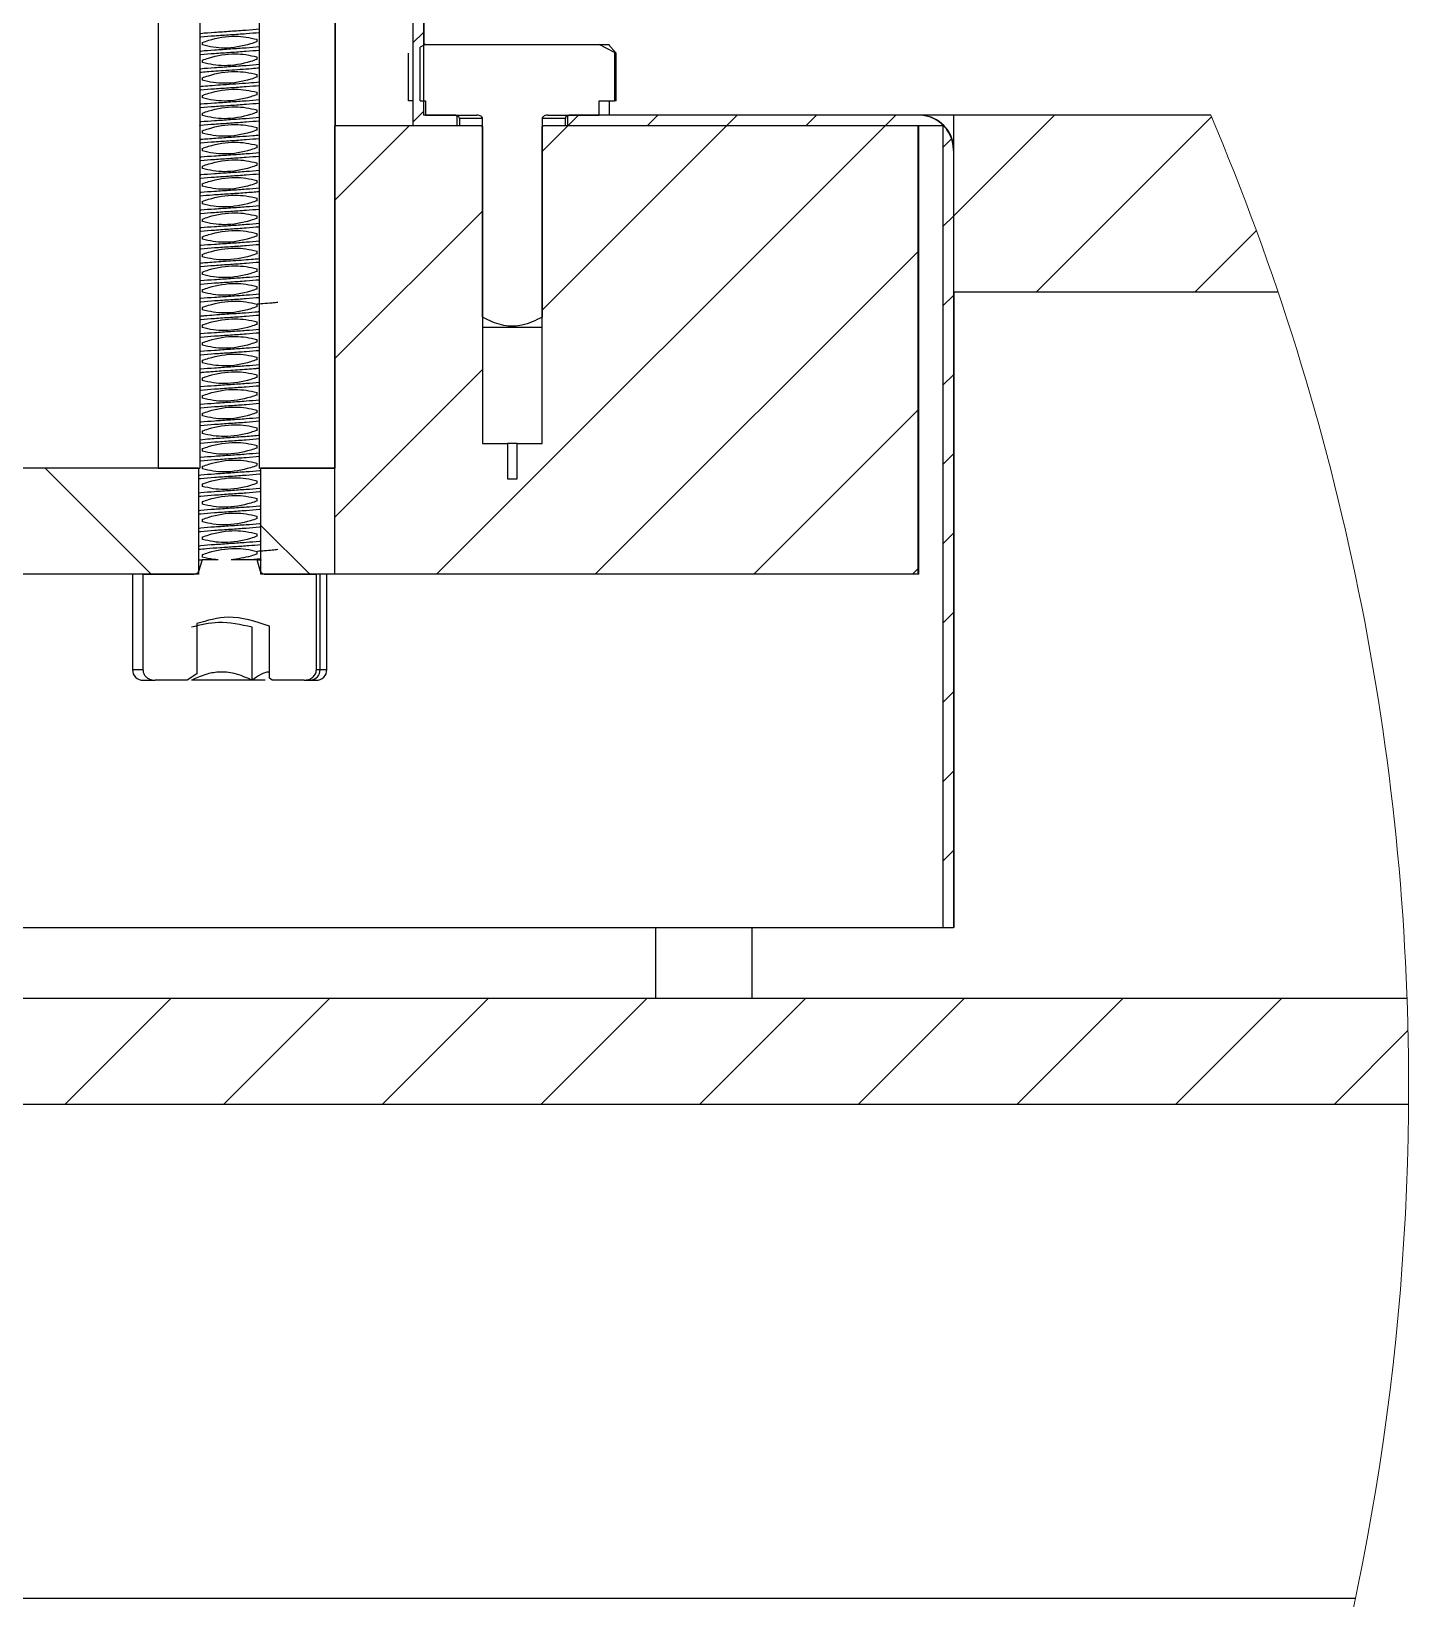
# Model space of a CAD drawing. Header units: millimetres. Extents: x -48 to 1187, y 2 to 839.
# Drawn here: x 661.2 to 700.18, y 389.9 to 434.27 of the extents above; entities that cross this region are included whole.
import ezdxf

# ---------------------------------------------------------------- set-up
doc = ezdxf.new("R2010")
doc.units = ezdxf.units.MM

# ---------------------------------------------------------------- blocks, each defined once
blk = doc.blocks.new('SW_HATCH_3')
at = {"color": 0, "linetype": 'Continuous', "lineweight": 18}
for p, q in [((-14.144, 15.042), (-13.843, 15.342)), ((-14.144, 12.797), (-13.843, 13.097)), ((-9.751, 12.7), (-9.451, 13)), ((-7.506, 12.7), (-7.206, 13)), ((-5.261, 12.7), (-4.961, 13)), ((-3.015, 12.7), (-2.715, 13)), ((-0.77, 12.7), (-0.47, 13)), ((1.161, 10.142), (4.02, 13)), ((3.51, 8), (8.459, 12.949)), ((-16.345, 10.596), (-14.241, 12.7)), ((-13.47, 0), (-0.77, 12.7)), ((-10.484, 7.476), (-5.261, 12.7)), ((-10.484, 11.967), (-9.751, 12.7)), ((0.861, 12.087), (1.101, 12.326)), ((-16.345, 6.106), (-12.166, 10.284)), ((0.861, 9.842), (1.161, 10.142)), ((8, 8), (9.731, 9.731)), ((-8.98, 0), (0.161, 9.141)), ((0.861, 7.596), (1.161, 7.897)), ((-16.345, 1.616), (-12.166, 5.794)), ((0.861, 5.351), (1.161, 5.651)), ((-4.49, 0), (0.161, 4.651)), ((0.861, 3.106), (1.161, 3.406)), ((-21.549, 0), (-24.549, 3)), ((-17.059, 0), (-18.44, 1.381)), ((0.861, 0.861), (1.161, 1.161)), ((0, 0), (0.161, 0.161)), ((0.861, -1.384), (1.161, -1.084)), ((0.861, -3.629), (1.161, -3.329)), ((0.861, -5.874), (1.161, -5.574)), ((0.861, -8.119), (1.161, -7.819)), ((-23.98, -15), (-20.98, -12)), ((-19.49, -15), (-16.49, -12)), ((-15, -15), (-12, -12)), ((-10.51, -15), (-7.51, -12)), ((-6.02, -15), (-3.02, -12)), ((-1.53, -15), (1.47, -12)), ((2.961, -15), (5.961, -12)), ((7.451, -15), (10.451, -12)), ((11.941, -15), (14.022, -12.918))]:
    blk.add_line(p, q, dxfattribs=at)

msp = doc.modelspace()

# ---------------------------------------------------------------- linework, layer by layer
at = {"color": 7, "linetype": 'Continuous', "lineweight": 25}
for p, q in [((671.994331, 460.708683), (671.994331, 431.603206)), ((672.294471, 460.48264), (672.294471, 431.903211)), ((672.31262, 433.903207), (672.31262, 460.468886)), ((664.790574, 448.903208), (664.790574, 421.903209)), ((665.971506, 448.878211), (665.971506, 421.903209)), ((667.653727, 421.903209), (667.653727, 448.878211)), ((669.793326, 448.903208), (669.793326, 421.903209)), ((669.812623, 431.603206), (669.812623, 448.903208)), ((666.038471, 433.960845), (666.038471, 433.889536)), ((667.586762, 433.97825), (667.586762, 434.049567)), ((667.586762, 433.478211), (667.586762, 433.549513)), ((671.877074, 432.30321), (671.877074, 433.657584)), ((672.359052, 433.903207), (672.203752, 433.822719)), ((672.203752, 432.30321), (672.203752, 433.822719)), ((672.359052, 433.903207), (672.31262, 433.903207)), ((672.359052, 433.903207), (677.266183, 433.903207)), ((677.707586, 433.672187), (677.266183, 433.903207)), ((677.266183, 433.903207), (677.56218, 433.903207)), ((677.748161, 433.657584), (677.538547, 433.903207)), ((677.707586, 433.672187), (677.707586, 432.30321)), ((677.707586, 433.672187), (677.748161, 433.657584)), ((677.748161, 432.30321), (677.748161, 433.657584)), ((666.038471, 433.460784), (666.038471, 433.389482)), ((666.038471, 432.960776), (666.038471, 432.889638)), ((667.586762, 432.978262), (667.586762, 433.04946)), ((666.038471, 432.461058), (666.038471, 432.389398)), ((667.586762, 432.478135), (667.586762, 432.549683)), ((671.994331, 432.30321), (671.877074, 432.30321)), ((672.203752, 432.30321), (672.359052, 432.30321)), ((672.359052, 432.30321), (672.359052, 431.903211)), ((677.266183, 432.30321), (677.707586, 432.30321)), ((677.266183, 431.903211), (677.266183, 432.30321)), ((677.562612, 431.903211), (677.562612, 432.30321)), ((677.748161, 432.30321), (677.707586, 432.30321)), ((666.038471, 431.960819), (666.038471, 431.889517)), ((667.586762, 431.978246), (667.586762, 432.049555)), ((673.213217, 431.903211), (672.294471, 431.903211)), ((672.359052, 431.903211), (673.803928, 431.903211)), ((673.213217, 431.903211), (673.244986, 431.878207)), ((673.278767, 431.878207), (673.231664, 431.878207)), ((673.244986, 431.878207), (673.244986, 431.603206)), ((673.312622, 431.803209), (673.312622, 431.603206)), ((673.971507, 431.803209), (673.312622, 431.803209)), ((673.971507, 426.183709), (673.971507, 431.803209)), ((675.653729, 431.803209), (675.653729, 426.183709)), ((676.312613, 431.803209), (675.653729, 431.803209)), ((675.821307, 431.903211), (677.266183, 431.903211)), ((676.312613, 431.603206), (676.312613, 431.803209)), ((676.38025, 431.878207), (676.346469, 431.878207)), ((676.38025, 431.878207), (676.412019, 431.903211)), ((676.38025, 431.603206), (676.38025, 431.878207)), ((686.298969, 431.903211), (676.412019, 431.903211)), ((687.29921, 431.903211), (686.312619, 431.903211)), ((687.29921, 431.903211), (687.29921, 426.903208)), ((694.575626, 431.903211), (687.29921, 431.903211)), ((666.038471, 431.460594), (666.038471, 431.389612)), ((667.586762, 431.478267), (667.586762, 431.549353)), ((669.793326, 418.903207), (669.793326, 431.603206)), ((673.927697, 431.603206), (669.793326, 431.603206)), ((673.244986, 431.603206), (671.994331, 431.603206)), ((673.927697, 431.603206), (673.971507, 431.578209)), ((673.971507, 431.578209), (673.971507, 422.603206)), ((675.653729, 431.578209), (675.697538, 431.603206)), ((675.653729, 422.603206), (675.653729, 431.578209)), ((686.298969, 431.603206), (675.697538, 431.603206)), ((686.99913, 431.603206), (676.38025, 431.603206)), ((686.298969, 418.903207), (686.298969, 431.603206)), ((686.312619, 418.903207), (686.312619, 431.603206)), ((686.99913, 431.603206), (686.99913, 408.903209)), ((666.038471, 430.961025), (666.038471, 430.888881)), ((667.586762, 430.977774), (667.586762, 431.049642)), ((687.29921, 430.903209), (687.29921, 408.903209)), ((666.038471, 430.460845), (666.038471, 430.389536)), ((667.586762, 430.478257), (667.586762, 430.549567)), ((666.038471, 429.960762), (666.038471, 429.88946)), ((667.586762, 429.978182), (667.586762, 430.049476)), ((667.586762, 429.478211), (667.586762, 429.549543)), ((666.038471, 429.460896), (666.038471, 429.389575)), ((666.038471, 428.960846), (666.038471, 428.889533)), ((667.586762, 428.978243), (667.586762, 429.04956)), ((666.038471, 428.460797), (666.038471, 428.389495)), ((667.586762, 428.478227), (667.586762, 428.549526)), ((666.038471, 427.960695), (666.038471, 427.889635)), ((667.586762, 427.978267), (667.586762, 428.04942)), ((666.038471, 427.461059), (666.038471, 427.389325)), ((667.586762, 427.47808), (667.586762, 427.549676)), ((666.038471, 426.960831), (666.038471, 426.889525)), ((667.586762, 426.978254), (667.586762, 427.04956)), ((687.29921, 426.903208), (696.478966, 426.903208)), ((687.312621, 408.903209), (687.312621, 426.903208)), ((666.038471, 426.460647), (666.038471, 426.389595)), ((667.586762, 426.478257), (667.586762, 426.549369)), ((666.038471, 425.960989), (666.038471, 425.888763)), ((667.586762, 425.977697), (667.586762, 426.049614)), ((667.586762, 425.478258), (667.586762, 425.549568)), ((673.971507, 425.903206), (675.556454, 425.903206)), ((675.556454, 425.903206), (675.653729, 425.903206)), ((666.038471, 425.460846), (666.038471, 425.389537)), ((666.038471, 424.960775), (666.038471, 424.889473)), ((667.586762, 424.978194), (667.586762, 425.049496)), ((666.038471, 424.460837), (666.038471, 424.389513)), ((667.586762, 424.478171), (667.586762, 424.549503)), ((666.038471, 423.961041), (666.038471, 423.889478)), ((667.586762, 423.978196), (667.586762, 424.049677)), ((666.038471, 423.460809), (666.038471, 423.389507)), ((667.586762, 423.478239), (667.586762, 423.549542)), ((666.038471, 422.960618), (666.038471, 422.889629)), ((667.586762, 422.978268), (667.586762, 423.04938)), ((666.038471, 422.461049), (666.038471, 422.387866)), ((667.586762, 422.477116), (667.586762, 422.549662)), ((673.971507, 422.603206), (674.671325, 422.603206)), ((674.671325, 422.603206), (674.671325, 421.603208)), ((674.953896, 422.603206), (674.671325, 422.603206)), ((674.953896, 421.603208), (674.953896, 422.603206)), ((674.953896, 422.603206), (675.653729, 422.603206)), ((667.586762, 421.978259), (667.586762, 422.049568)), ((665.927696, 421.903209), (652.278307, 421.903209)), ((664.790574, 421.903209), (665.971506, 421.903209)), ((665.927696, 421.903209), (665.927696, 418.903207)), ((666.038471, 421.960839), (666.038471, 421.88953)), ((667.586762, 421.478165), (667.586762, 421.549467)), ((667.653727, 421.903209), (669.793326, 421.903209)), ((667.697537, 418.903207), (667.697537, 421.903209)), ((669.793326, 421.903209), (667.697537, 421.903209)), ((669.793326, 418.903207), (669.793326, 421.903209)), ((674.671325, 421.603208), (674.953896, 421.603208)), ((666.038471, 421.460756), (666.038471, 421.389451)), ((666.038471, 420.960945), (666.038471, 420.889599)), ((667.586762, 420.978242), (667.586762, 421.049577)), ((666.038471, 420.460847), (666.038471, 420.389534)), ((667.586762, 420.478252), (667.586762, 420.549565)), ((666.038471, 419.960787), (666.038471, 419.889485)), ((667.586762, 419.97821), (667.586762, 420.049512)), ((665.927696, 419.31021), (666.038471, 419.31021)), ((666.038471, 419.31021), (665.935132, 418.985841)), ((666.038471, 419.460775), (666.038471, 419.389461)), ((666.491184, 419.31021), (666.038471, 419.31021)), ((667.586762, 419.31021), (666.855055, 419.31021)), ((667.697537, 419.336588), (667.39698, 419.31021)), ((667.586762, 419.478142), (667.586762, 419.549451)), ((667.690101, 418.985841), (667.586762, 419.31021)), ((667.586762, 419.31021), (667.712557, 419.31021)), ((665.927696, 418.903207), (655.782941, 418.903207)), ((664.062622, 418.903207), (664.062622, 416.203209)), ((664.359051, 418.903207), (664.359051, 416.203209)), ((664.359051, 418.903207), (665.773782, 418.903207)), ((669.793326, 418.903207), (667.697537, 418.903207)), ((667.851451, 418.903207), (669.266182, 418.903207)), ((669.266182, 416.203209), (669.266182, 418.903207)), ((669.372174, 416.203209), (669.372174, 418.903207)), ((669.562611, 416.203209), (669.562611, 418.903207)), ((686.298969, 418.903207), (669.793326, 418.903207)), ((686.312619, 418.903207), (686.298969, 418.903207)), ((665.884334, 417.507989), (665.884334, 416.084693)), ((667.445961, 415.903208), (667.445961, 417.403207)), ((667.936283, 415.960391), (667.936283, 417.436225)), ((664.062622, 416.203209), (664.359051, 416.203209)), ((669.266182, 416.203209), (669.372174, 416.203209)), ((669.372174, 416.203209), (669.562611, 416.203209)), ((664.362612, 415.903208), (664.700749, 415.903208)), ((665.605369, 415.903208), (664.700749, 415.903208)), ((665.884334, 416.084693), (665.605369, 415.903208)), ((667.445961, 415.903208), (665.733162, 415.903208)), ((667.819279, 415.903208), (667.445961, 415.903208)), ((668.019864, 415.903208), (667.936283, 415.960391)), ((668.924484, 415.903208), (668.019864, 415.903208)), ((668.924484, 415.903208), (669.092956, 415.903208)), ((669.092956, 415.903208), (669.262621, 415.903208)), ((655.812624, 408.903209), (686.99913, 408.903209)), ((678.866166, 408.903209), (678.866166, 406.903208)), ((681.593406, 408.903209), (681.593406, 406.903208)), ((686.99913, 408.903209), (687.29921, 408.903209)), ((687.312621, 408.903209), (687.29921, 408.903209)), ((648.270878, 406.903208), (700.133476, 406.903208)), ((650.775853, 403.903206), (700.176793, 403.903206)), ((698.671538, 389.903208), (650.775853, 389.903208))]:
    msp.add_line(p, q, dxfattribs=at)
for centre, radius, start, end in [((673.212601, 431.803189), 0.100022, 0.0114738, 89.9885262), ((676.412635, 431.803189), 0.100022, 90.0114738, 179.9885262), ((686.312602, 430.903183), 1.000027, 9.3967779, 89.9990094), ((664.362605, 416.203191), 0.299982, 179.9963956, 270.00147), ((669.082187, 416.193169), 0.29016, 272.1268986, 1.9830823), ((669.262628, 416.203191), 0.299982, 269.99853, 0.0036044)]:
    msp.add_arc(centre, radius, start, end, dxfattribs=at)
at = {"color": 7, "linetype": 'Continuous', "lineweight": 18}
for centre, radius, start, end in [((629.812606, 404.387708), 70.365841, 359.99998679, 23.01891229), ((629.812634, 404.387667), 70.365814, 322.85993117, 0.00002013)]:
    msp.add_arc(centre, radius, start, end, dxfattribs=at)
at = {"color": 7, "linetype": 'Continuous', "lineweight": 25}
for points, knots in [([(667.653727, 434.332279), (667.530447, 434.321673), (667.257673, 434.298206), (666.833564, 434.27104), (666.404206, 434.239768), (666.115935, 434.222476), (665.979492, 434.206065), (665.971506, 434.205105)], [0, 0, 0, 0, 0.220025307, 0.486836109, 0.755630394, 0.985696924, 1, 1, 1, 1]), ([(667.653727, 434.233574), (667.529996, 434.222921), (667.256785, 434.199398), (666.832312, 434.172179), (666.403166, 434.140869), (666.115327, 434.123643), (665.979248, 434.10725), (665.971506, 434.106318)], [0, 0, 0, 0, 0.220832156, 0.48761687, 0.756278703, 0.986132472, 1, 1, 1, 1]), ([(667.585063, 433.978048), (667.525635, 433.958219), (667.226452, 433.858393), (666.807238, 433.779969), (666.346543, 433.818251), (666.144508, 433.865671), (666.04242, 433.889632)], [0, 0, 0, 0, 0.119886828, 0.603556409, 0.799677518, 1, 1, 1, 1]), ([(666.042703, 433.960964), (666.102008, 433.981179), (666.400851, 434.083043), (666.82118, 434.158149), (667.281056, 434.118352), (667.482688, 434.072487), (667.584467, 434.049336)], [0, 0, 0, 0, 0.119985451, 0.604615557, 0.800420684, 1, 1, 1, 1]), ([(667.653727, 433.832308), (667.530015, 433.821655), (667.25682, 433.79813), (666.832353, 433.770907), (666.403189, 433.739623), (666.115338, 433.722367), (665.979253, 433.705984), (665.971506, 433.705052)], [0, 0, 0, 0, 0.220796936, 0.487590449, 0.756269588, 0.986123702, 1, 1, 1, 1]), ([(667.653727, 433.733528), (667.530249, 433.722891), (667.257322, 433.699379), (666.833123, 433.672168), (666.403939, 433.640886), (666.11582, 433.623608), (665.979467, 433.6072), (665.971506, 433.606242)], [0, 0, 0, 0, 0.2203806809, 0.487112083, 0.7557907874, 0.9857413702, 1, 1, 1, 1]), ([(666.039485, 433.460919), (666.098923, 433.480732), (666.398132, 433.580469), (666.817397, 433.658653), (667.278513, 433.621096), (667.480884, 433.573467), (667.5832, 433.549387)], [0, 0, 0, 0, 0.11981359, 0.603129436, 0.799348196, 1, 1, 1, 1]), ([(667.653727, 433.332277), (667.530204, 433.321634), (667.257232, 433.298116), (666.832994, 433.270898), (666.403828, 433.239638), (666.115759, 433.222311), (665.979442, 433.205944), (665.971506, 433.204991)], [0, 0, 0, 0, 0.220460668, 0.487192116, 0.755862054, 0.985786265, 1, 1, 1, 1]), ([(667.653727, 433.233981), (667.579494, 433.22711), (667.399258, 433.210428), (667.110914, 433.190421), (666.796548, 433.168964), (666.501258, 433.149164), (666.243197, 433.130054), (666.070968, 433.116792), (665.986002, 433.107989), (665.971506, 433.106487)], [0, 0, 0, 0, 0.132561418, 0.321857098, 0.513929948, 0.692877056, 0.848108663, 0.974084292, 1, 1, 1, 1]), ([(666.034061, 432.960582), (666.093413, 432.980718), (666.392318, 433.082128), (666.813167, 433.154059), (667.278514, 433.122153), (667.484886, 433.074211), (667.590338, 433.049714)], [0, 0, 0, 0, 0.118901866, 0.598807219, 0.794997601, 1, 1, 1, 1]), ([(667.582828, 433.478055), (667.523534, 433.457796), (667.224728, 433.355703), (666.804221, 433.281218), (666.344053, 433.320655), (666.142139, 433.366482), (666.04014, 433.389631)], [0, 0, 0, 0, 0.119920922, 0.604337949, 0.80012868, 1, 1, 1, 1]), ([(667.653727, 432.832388), (667.552951, 432.823476), (667.331135, 432.803861), (666.990724, 432.780846), (666.646779, 432.757759), (666.339384, 432.736037), (666.118777, 432.719643), (666.002871, 432.708082), (665.971506, 432.704953)], [0, 0, 0, 0, 0.179895658, 0.395962842, 0.606675224, 0.79287694, 0.94395016, 1, 1, 1, 1]), ([(667.653727, 432.733518), (667.530075, 432.722863), (667.256905, 432.699322), (666.832427, 432.672087), (666.403165, 432.640791), (666.115288, 432.623552), (665.979214, 432.607175), (665.971506, 432.606248)], [0, 0, 0, 0, 0.220691545, 0.487547502, 0.756288471, 0.986194919, 1, 1, 1, 1]), ([(667.589831, 432.978389), (667.530543, 432.95806), (667.23183, 432.855634), (666.810579, 432.784905), (666.345604, 432.817934), (666.139394, 432.865137), (666.033956, 432.889273)], [0, 0, 0, 0, 0.1189404678, 0.5992565138, 0.7950958792, 1, 1, 1, 1]), ([(666.040841, 432.460842), (666.1001, 432.481212), (666.398807, 432.58389), (666.819791, 432.656447), (667.281295, 432.618663), (667.484448, 432.572748), (667.587462, 432.549467)], [0, 0, 0, 0, 0.11962662, 0.602999504, 0.798691443, 1, 1, 1, 1]), ([(667.653727, 432.332379), (667.530124, 432.321761), (667.257011, 432.2983), (666.832595, 432.271118), (666.403329, 432.23983), (666.115388, 432.222615), (665.979258, 432.206193), (665.971506, 432.205257)], [0, 0, 0, 0, 0.220599854, 0.487437466, 0.756179265, 0.986114326, 1, 1, 1, 1]), ([(667.653727, 432.233569), (667.530065, 432.22292), (667.256949, 432.199399), (666.832586, 432.17217), (666.403469, 432.140869), (666.115534, 432.123647), (665.979348, 432.107229), (665.971506, 432.106284)], [0, 0, 0, 0, 0.220708218, 0.48744877, 0.75608345, 0.985954471, 1, 1, 1, 1]), ([(667.588147, 432.478194), (667.528703, 432.45838), (667.229483, 432.358644), (666.809927, 432.28199), (666.347235, 432.316813), (666.143543, 432.365046), (666.04026, 432.389503)], [0, 0, 0, 0, 0.119503041, 0.601527341, 0.797952627, 1, 1, 1, 1]), ([(667.653727, 431.733561), (667.530541, 431.722969), (667.257905, 431.699526), (666.833962, 431.67231), (666.404637, 431.641253), (666.107369, 431.622939), (665.961935, 431.605269), (665.944952, 431.603206)], [0, 0, 0, 0, 0.21642583, 0.478994791, 0.743559654, 0.970053771, 1, 1, 1, 1]), ([(667.653727, 431.832304), (667.530035, 431.821654), (667.256889, 431.798138), (666.832497, 431.770902), (666.403389, 431.739606), (666.115484, 431.72238), (665.979328, 431.705968), (665.971506, 431.705025)], [0, 0, 0, 0, 0.2207611196, 0.4875017783, 0.7561365652, 0.9859900702, 1, 1, 1, 1]), ([(666.042018, 431.961005), (666.101416, 431.980921), (666.400517, 432.081209), (666.819748, 432.15962), (667.279398, 432.119638), (667.480627, 432.072896), (667.582202, 432.049302)], [0, 0, 0, 0, 0.1200812483, 0.6046706487, 0.8004494053, 1, 1, 1, 1]), ([(667.582232, 431.977977), (667.522881, 431.957908), (667.223911, 431.856811), (666.804184, 431.779828), (666.344856, 431.820297), (666.143793, 431.866439), (666.04239, 431.88971)], [0, 0, 0, 0, 0.120123464, 0.60509937, 0.800837692, 1, 1, 1, 1]), ([(673.971507, 431.803209), (673.970794, 431.809825), (673.969201, 431.824598), (673.95468, 431.848222), (673.923592, 431.874945), (673.871178, 431.897949), (673.827379, 431.901376), (673.803928, 431.903211)], [0, 0, 0, 0, 0.093318404, 0.208378326, 0.381079469, 0.668617835, 1, 1, 1, 1]), ([(675.821307, 431.903211), (675.792948, 431.900652), (675.748138, 431.896608), (675.69713, 431.871339), (675.670297, 431.847651), (675.656164, 431.824887), (675.654505, 431.810116), (675.653729, 431.803209)], [0, 0, 0, 0, 0.3994019163, 0.631086996, 0.7916329536, 0.9025665906, 1, 1, 1, 1]), ([(687.29921, 430.903209), (687.299096, 430.913833), (687.297784, 431.036337), (687.249452, 431.271111), (687.074389, 431.564993), (686.811755, 431.783095), (686.537427, 431.889652), (686.362175, 431.899617), (686.298969, 431.903211)], [0, 0, 0, 0, 0.020378339, 0.234980116, 0.449584257, 0.664214543, 0.878897609, 1, 1, 1, 1]), ([(667.653727, 431.332906), (667.590414, 431.326853), (667.402302, 431.30887), (667.066324, 431.28598), (666.717737, 431.262318), (666.420893, 431.241984), (666.204922, 431.225555), (666.055959, 431.214116), (665.980505, 431.206073), (665.971506, 431.205114)], [0, 0, 0, 0, 0.113091824, 0.33600956, 0.59874788, 0.734386102, 0.865071313, 0.983907328, 1, 1, 1, 1]), ([(666.034716, 431.460661), (666.094138, 431.480573), (666.393278, 431.580812), (666.813397, 431.655109), (667.277819, 431.622802), (667.483103, 431.574311), (667.587626, 431.549621)], [0, 0, 0, 0, 0.119139023, 0.599771819, 0.796217933, 1, 1, 1, 1]), ([(667.586955, 431.478274), (667.527702, 431.457853), (667.229047, 431.354921), (666.807742, 431.283938), (666.344401, 431.319418), (666.139581, 431.365762), (666.035193, 431.389381)], [0, 0, 0, 0, 0.1192525511, 0.6010696293, 0.796682827, 1, 1, 1, 1]), ([(667.653727, 431.233396), (667.530274, 431.222734), (667.257309, 431.199159), (666.83301, 431.171913), (666.403676, 431.140618), (666.115601, 431.123332), (665.979343, 431.106984), (665.971506, 431.106043)], [0, 0, 0, 0, 0.22033937, 0.487186757, 0.7559714, 0.985964325, 1, 1, 1, 1]), ([(667.590725, 430.978348), (667.53131, 430.958417), (667.232189, 430.85808), (666.811986, 430.784049), (666.347395, 430.816201), (666.141937, 430.864674), (666.037279, 430.889366)], [0, 0, 0, 0, 0.119099859, 0.599592553, 0.796036974, 1, 1, 1, 1]), ([(666.03795, 430.960697), (666.097203, 430.981121), (666.395854, 431.084059), (666.81718, 431.154902), (667.280734, 431.119722), (667.485739, 431.0733), (667.590278, 431.049628)], [0, 0, 0, 0, 0.119209788, 0.600844756, 0.796456649, 1, 1, 1, 1]), ([(667.653727, 430.832331), (667.530323, 430.821727), (667.257414, 430.798275), (666.833177, 430.771093), (666.403845, 430.739818), (666.115703, 430.722572), (665.979392, 430.706145), (665.971506, 430.705195)], [0, 0, 0, 0, 0.220245756, 0.487074648, 0.755860288, 0.985874399, 1, 1, 1, 1]), ([(667.653727, 430.733581), (667.529981, 430.722926), (667.25677, 430.6994), (666.832307, 430.672178), (666.403196, 430.640869), (666.115356, 430.623642), (665.979268, 430.607246), (665.971506, 430.606311)], [0, 0, 0, 0, 0.2208587704, 0.4876168605, 0.75626088, 0.9860968773, 1, 1, 1, 1]), ([(667.583439, 430.477989), (667.52403, 430.45809), (667.224908, 430.357898), (666.805704, 430.279396), (666.345945, 430.319218), (666.144633, 430.36605), (666.043001, 430.389692)], [0, 0, 0, 0, 0.120070355, 0.604549006, 0.800357646, 1, 1, 1, 1]), ([(666.043031, 430.461009), (666.102371, 430.4811), (666.401319, 430.582315), (666.821128, 430.659052), (667.280492, 430.61862), (667.481597, 430.572534), (667.583021, 430.549291)], [0, 0, 0, 0, 0.120105888, 0.605076403, 0.800826306, 1, 1, 1, 1]), ([(667.653727, 430.332315), (667.529981, 430.32166), (667.256765, 430.298134), (666.832293, 430.270909), (666.403169, 430.239615), (666.115339, 430.222356), (665.979258, 430.205985), (665.971506, 430.205052)], [0, 0, 0, 0, 0.220858868, 0.487625887, 0.756278836, 0.986114935, 1, 1, 1, 1]), ([(667.653727, 430.233506), (667.530383, 430.222876), (667.25759, 430.199367), (666.833501, 430.172164), (666.404256, 430.140896), (666.116006, 430.123583), (665.979541, 430.107186), (665.971506, 430.10622)], [0, 0, 0, 0, 0.2201419127, 0.486873301, 0.755596049, 0.9856082464, 1, 1, 1, 1]), ([(666.037413, 429.960815), (666.096858, 429.980626), (666.396081, 430.08035), (666.815591, 430.157246), (667.278058, 430.122048), (667.481554, 430.073886), (667.58469, 430.049476)], [0, 0, 0, 0, 0.119548183, 0.601760534, 0.798164092, 1, 1, 1, 1]), ([(667.584124, 429.978137), (667.524859, 429.957781), (667.226141, 429.855176), (666.805216, 429.782348), (666.343926, 429.820408), (666.140965, 429.866291), (666.038114, 429.889542)], [0, 0, 0, 0, 0.119675063, 0.603211333, 0.79892734, 1, 1, 1, 1]), ([(667.653727, 429.832247), (667.530338, 429.821615), (667.257501, 429.798105), (666.833377, 429.770898), (666.404156, 429.739632), (666.115952, 429.722316), (665.979521, 429.705925), (665.971506, 429.704962)], [0, 0, 0, 0, 0.22022151, 0.486952912, 0.755658052, 0.98564385, 1, 1, 1, 1]), ([(667.653727, 429.733542), (667.650454, 429.73319), (667.585027, 429.726158), (667.448715, 429.715592), (667.239721, 429.699403), (667.01474, 429.683891), (666.709946, 429.663182), (666.361243, 429.640469), (666.091212, 429.61711), (665.971506, 429.606756)], [0, 0, 0, 0, 0.005853985, 0.117016888, 0.24307898, 0.378632574, 0.518032047, 0.786339971, 1, 1, 1, 1]), ([(666.035148, 429.460597), (666.094443, 429.480905), (666.393173, 429.583214), (666.814383, 429.654042), (667.279467, 429.621226), (667.485758, 429.573914), (667.591247, 429.549721)], [0, 0, 0, 0, 0.1189200443, 0.5991280978, 0.795009634, 1, 1, 1, 1]), ([(667.653727, 429.332254), (667.530492, 429.321645), (667.257773, 429.298167), (666.833718, 429.270998), (666.404362, 429.239708), (666.116032, 429.222447), (665.979536, 429.206013), (665.971506, 429.205046)], [0, 0, 0, 0, 0.2199460918, 0.4867392978, 0.7555332981, 0.985616707, 1, 1, 1, 1]), ([(667.653727, 429.233571), (667.530025, 429.22292), (667.256834, 429.199397), (666.832377, 429.172171), (666.403204, 429.140882), (666.115348, 429.123635), (665.979253, 429.107251), (665.971506, 429.106319)], [0, 0, 0, 0, 0.220779194, 0.487581726, 0.756252109, 0.986123699, 1, 1, 1, 1]), ([(667.591068, 429.478419), (667.531722, 429.45825), (667.232853, 429.356676), (666.811929, 429.284981), (666.346581, 429.316968), (666.140176, 429.364818), (666.034687, 429.389273)], [0, 0, 0, 0, 0.11890298, 0.598804627, 0.794956943, 1, 1, 1, 1]), ([(666.042241, 428.960928), (666.101529, 428.981203), (666.40032, 429.083382), (666.820901, 429.157597), (667.281229, 429.11836), (667.483293, 429.072533), (667.585406, 429.049374)], [0, 0, 0, 0, 0.119884338, 0.604177839, 0.79997295, 1, 1, 1, 1]), ([(667.653727, 428.832297), (667.53005, 428.821649), (667.256884, 428.798129), (666.832442, 428.770904), (666.403254, 428.739616), (666.115372, 428.72237), (665.979263, 428.705983), (665.971506, 428.705049)], [0, 0, 0, 0, 0.220734851, 0.487537421, 0.756225467, 0.986105895, 1, 1, 1, 1]), ([(667.653727, 428.733544), (667.530179, 428.722901), (667.257182, 428.699385), (666.832924, 428.672171), (666.40377, 428.640884), (666.115721, 428.623607), (665.979427, 428.607211), (665.971506, 428.606258)], [0, 0, 0, 0, 0.2205046672, 0.4872360987, 0.7558973621, 0.9858125772, 1, 1, 1, 1]), ([(666.040468, 428.460957), (666.099896, 428.480794), (666.399074, 428.580662), (666.818267, 428.65917), (667.278779, 428.62058), (667.480668, 428.573258), (667.582664, 428.54935)], [0, 0, 0, 0, 0.119926076, 0.60374987, 0.799810287, 1, 1, 1, 1]), ([(667.586076, 428.978094), (667.526637, 428.958283), (667.227428, 428.858556), (666.808132, 428.780551), (666.34681, 428.817727), (666.144272, 428.865454), (666.041839, 428.889592)], [0, 0, 0, 0, 0.119772067, 0.60291837, 0.799178069, 1, 1, 1, 1]), ([(667.653727, 428.332289), (667.53014, 428.321643), (667.257103, 428.298122), (666.83281, 428.270904), (666.40367, 428.239626), (666.115663, 428.22233), (665.979402, 428.205952), (665.971506, 428.205003)], [0, 0, 0, 0, 0.2205756525, 0.4873071078, 0.7559595837, 0.9858572119, 1, 1, 1, 1]), ([(667.653727, 428.233558), (667.530557, 428.222967), (667.257921, 428.199524), (666.833957, 428.172366), (666.404619, 428.141093), (666.116206, 428.123808), (665.979621, 428.107364), (665.971506, 428.106387)], [0, 0, 0, 0, 0.21982964, 0.486587256, 0.755372565, 0.985465496, 1, 1, 1, 1]), ([(667.582425, 428.478019), (667.523115, 428.457823), (667.224256, 428.356059), (666.80401, 428.280677), (666.344257, 428.320627), (666.142743, 428.366511), (666.041049, 428.389666)], [0, 0, 0, 0, 0.12001364, 0.60473136, 0.800529041, 1, 1, 1, 1]), ([(667.653727, 427.83278), (667.599432, 427.827551), (667.450975, 427.813255), (667.203583, 427.795575), (666.915078, 427.775524), (666.633984, 427.756751), (666.376927, 427.738727), (666.158909, 427.72247), (666.027945, 427.710476), (665.971506, 427.705308)], [0, 0, 0, 0, 0.096992495, 0.265199423, 0.44099696, 0.61126054, 0.766147853, 0.899221882, 1, 1, 1, 1]), ([(667.653727, 427.733471), (667.53013, 427.722811), (667.25701, 427.699255), (666.832567, 427.672014), (666.403269, 427.640723), (666.115345, 427.623464), (665.979233, 427.607103), (665.971506, 427.606174)], [0, 0, 0, 0, 0.2205950115, 0.4874599309, 0.7562271763, 0.9861595917, 1, 1, 1, 1]), ([(666.033956, 427.960591), (666.093337, 427.980639), (666.392337, 428.08159), (666.812946, 428.154268), (667.278151, 428.122514), (667.484297, 428.074301), (667.589533, 428.049688)], [0, 0, 0, 0, 0.11895091, 0.598952662, 0.795267839, 1, 1, 1, 1]), ([(667.588937, 427.97836), (667.529666, 427.957978), (667.230989, 427.855266), (666.809657, 427.784681), (666.345121, 427.818462), (666.139268, 427.865343), (666.034076, 427.8893)], [0, 0, 0, 0, 0.119020431, 0.599767771, 0.795477631, 1, 1, 1, 1]), ([(667.653727, 427.332365), (667.530199, 427.321754), (667.257165, 427.2983), (666.832819, 427.271124), (666.403537, 427.239846), (666.115519, 427.222604), (665.979318, 427.206189), (665.971506, 427.205247)], [0, 0, 0, 0, 0.2204669346, 0.4872956171, 0.7560550737, 0.9860077726, 1, 1, 1, 1]), ([(667.589161, 427.478248), (667.529722, 427.458408), (667.23052, 427.358539), (666.810773, 427.282774), (666.347373, 427.316458), (666.143056, 427.364866), (666.039291, 427.389452)], [0, 0, 0, 0, 0.119356931, 0.600814062, 0.797267971, 1, 1, 1, 1]), ([(666.039932, 427.460795), (666.099185, 427.481196), (666.397863, 427.584034), (666.818999, 427.655885), (667.281192, 427.618943), (667.484978, 427.572912), (667.58852, 427.549524)], [0, 0, 0, 0, 0.119484457, 0.602284278, 0.797924227, 1, 1, 1, 1]), ([(667.653727, 427.233574), (667.530025, 427.222922), (667.256864, 427.199399), (666.832457, 427.172168), (666.403348, 427.140886), (666.115462, 427.123623), (665.979318, 427.107236), (665.971506, 427.106296)], [0, 0, 0, 0, 0.220779103, 0.487528436, 0.756163239, 0.986008133, 1, 1, 1, 1]), ([(666.042554, 426.961017), (666.101935, 426.980988), (666.400984, 427.081565), (666.82036, 427.15956), (667.279769, 427.119227), (667.480834, 427.072739), (667.582276, 427.049284)], [0, 0, 0, 0, 0.120121194, 0.604948392, 0.800685331, 1, 1, 1, 1]), ([(667.58244, 426.977975), (667.523071, 426.957967), (667.224051, 426.857194), (666.804554, 426.779545), (666.345225, 426.819996), (666.144205, 426.866336), (666.042808, 426.889711)], [0, 0, 0, 0, 0.120131272, 0.605059263, 0.800786423, 1, 1, 1, 1]), ([(667.653727, 426.832312), (667.530006, 426.821658), (667.256824, 426.798135), (666.832398, 426.770902), (666.403288, 426.73962), (666.115423, 426.722357), (665.979298, 426.705975), (665.971506, 426.705037)], [0, 0, 0, 0, 0.220814541, 0.487563931, 0.756198792, 0.986043734, 1, 1, 1, 1]), ([(667.653727, 426.733562), (667.530507, 426.722962), (667.257842, 426.699505), (666.833867, 426.67234), (666.404584, 426.641068), (666.116202, 426.623768), (665.979626, 426.607335), (665.971506, 426.606358)], [0, 0, 0, 0, 0.219918615, 0.486640747, 0.755390566, 0.985456747, 1, 1, 1, 1]), ([(666.035491, 426.460711), (666.094924, 426.480574), (666.394111, 426.580566), (666.813998, 426.655759), (667.277821, 426.622692), (667.482521, 426.574214), (667.586583, 426.54957)], [0, 0, 0, 0, 0.119267879, 0.600392091, 0.796855391, 1, 1, 1, 1]), ([(667.585927, 426.478231), (667.526679, 426.457816), (667.228014, 426.354905), (666.806796, 426.283446), (666.344153, 426.319827), (666.139964, 426.365964), (666.036087, 426.389435)], [0, 0, 0, 0, 0.119386954, 0.601819435, 0.797434531, 1, 1, 1, 1]), ([(668.175119, 426.600364), (668.122974, 426.593956), (667.980859, 426.576493), (667.784371, 426.562532), (667.640321, 426.552937), (667.586702, 426.549365)], [0, 0, 0, 0, 0.266782882, 0.727081075, 1, 1, 1, 1]), ([(667.653727, 426.332799), (667.613861, 426.328855), (667.453252, 426.312964), (667.21281, 426.296317), (666.922954, 426.27611), (666.65935, 426.258569), (666.382658, 426.239098), (666.151462, 426.222546), (666.015313, 426.208983), (665.971506, 426.204619)], [0, 0, 0, 0, 0.071232813, 0.286969918, 0.428496103, 0.587898936, 0.756719432, 0.921721014, 1, 1, 1, 1]), ([(667.653727, 426.233207), (667.530344, 426.222505), (667.257457, 426.198835), (666.833225, 426.171532), (666.403875, 426.140225), (666.115727, 426.122937), (665.979397, 426.106606), (665.971506, 426.105661)], [0, 0, 0, 0, 0.220219516, 0.487058823, 0.755850678, 0.985866929, 1, 1, 1, 1]), ([(667.591157, 425.978386), (667.531765, 425.958388), (667.232719, 425.857697), (666.812266, 425.784513), (666.347245, 425.816321), (666.14132, 425.864666), (666.036281, 425.889326)], [0, 0, 0, 0, 0.118993555, 0.599137031, 0.795526569, 1, 1, 1, 1]), ([(666.036922, 425.960657), (666.096181, 425.981062), (666.394841, 426.083899), (666.81619, 426.154513), (667.280378, 426.120205), (667.485935, 426.073513), (667.590904, 426.04967)], [0, 0, 0, 0, 0.119081925, 0.600154498, 0.795815699, 1, 1, 1, 1]), ([(675.653729, 426.183709), (675.468556, 426.091049), (675.149545, 425.931417), (674.600489, 425.910865), (674.229858, 426.044138), (674.020513, 426.157234), (673.971507, 426.183709)], [0, 0, 0, 0, 0.3465019339, 0.5969450392, 0.9056479099, 1, 1, 1, 1]), ([(667.653727, 425.832306), (667.530388, 425.821701), (667.257554, 425.798241), (666.833385, 425.771074), (666.404039, 425.73979), (666.115824, 425.722529), (665.979442, 425.70611), (665.971506, 425.705155)], [0, 0, 0, 0, 0.22013117, 0.486942101, 0.755736671, 0.985785659, 1, 1, 1, 1]), ([(667.653727, 425.733579), (667.529986, 425.722925), (667.256765, 425.699402), (666.832293, 425.672171), (666.40316, 425.640883), (666.115333, 425.623634), (665.979253, 425.607252), (665.971506, 425.606319)], [0, 0, 0, 0, 0.220849908, 0.487634733, 0.756278597, 0.986123704, 1, 1, 1, 1]), ([(666.042957, 425.460992), (666.102279, 425.481147), (666.401174, 425.5827), (666.821252, 425.658627), (667.28081, 425.618435), (667.482124, 425.572486), (667.583677, 425.549307)], [0, 0, 0, 0, 0.120059246, 0.604916073, 0.800701195, 1, 1, 1, 1]), ([(667.653727, 425.332313), (667.529991, 425.321659), (667.256775, 425.298135), (666.832303, 425.270907), (666.40316, 425.239612), (666.115327, 425.222378), (665.979248, 425.205986), (665.971506, 425.205053)], [0, 0, 0, 0, 0.220841097, 0.48762591, 0.756278574, 0.986132475, 1, 1, 1, 1]), ([(667.653727, 425.233518), (667.530318, 425.222885), (667.257461, 425.199375), (666.833317, 425.172161), (666.404102, 425.14089), (666.115916, 425.123592), (665.979507, 425.107194), (665.971506, 425.106232)], [0, 0, 0, 0, 0.2202569037, 0.486988462, 0.7556936038, 0.9856704225, 1, 1, 1, 1]), ([(666.038486, 424.960871), (666.097931, 424.980678), (666.397153, 425.080374), (666.816517, 425.158), (667.278272, 425.121589), (667.481165, 425.073678), (667.583856, 425.049429)], [0, 0, 0, 0, 0.11969137, 0.602481354, 0.798803327, 1, 1, 1, 1]), ([(667.584199, 425.478016), (667.524777, 425.458159), (667.225621, 425.358187), (666.806454, 425.279589), (666.346276, 425.318734), (666.144645, 425.365861), (666.042808, 425.389664)], [0, 0, 0, 0, 0.1199906267, 0.604094131, 0.8000402442, 1, 1, 1, 1]), ([(667.653727, 424.83226), (667.530269, 424.821624), (667.257366, 424.798113), (666.833187, 424.770903), (666.403998, 424.739619), (666.115856, 424.722334), (665.979482, 424.705933), (665.971506, 424.704974)], [0, 0, 0, 0, 0.220345298, 0.4870679, 0.755755579, 0.985714797, 1, 1, 1, 1]), ([(667.653727, 424.734076), (667.61916, 424.730614), (667.502557, 424.718934), (667.297118, 424.703787), (667.037151, 424.68524), (666.774362, 424.6676), (666.523095, 424.650675), (666.294587, 424.633902), (666.113194, 424.620729), (666.009191, 424.609535), (665.971506, 424.605479)], [0, 0, 0, 0, 0.0617698312, 0.2083620127, 0.3662386112, 0.5251958114, 0.6766693365, 0.8140167531, 0.9326094161, 1, 1, 1, 1]), ([(666.034478, 424.46058), (666.093801, 424.480807), (666.392608, 424.582687), (666.813656, 424.65398), (667.278954, 424.621726), (667.485369, 424.574084), (667.590904, 424.549726)], [0, 0, 0, 0, 0.1188954538, 0.5988694814, 0.7949117539, 1, 1, 1, 1]), ([(667.583394, 424.97809), (667.524113, 424.957781), (667.225345, 424.855428), (666.804619, 424.781762), (666.343948, 424.820581), (666.141562, 424.86641), (666.039187, 424.889592)], [0, 0, 0, 0, 0.119814219, 0.603842874, 0.79960655, 1, 1, 1, 1]), ([(667.653727, 424.332225), (667.530532, 424.321614), (667.257863, 424.298127), (666.833858, 424.270944), (666.404505, 424.239669), (666.116129, 424.222367), (665.979581, 424.205955), (665.971506, 424.204984)], [0, 0, 0, 0, 0.219875717, 0.486651371, 0.755445132, 0.98553701, 1, 1, 1, 1]), ([(667.653727, 424.233557), (667.53003, 424.222907), (667.256815, 424.199383), (666.832308, 424.172163), (666.40307, 424.140869), (666.115239, 424.123623), (665.979194, 424.107252), (665.971506, 424.106327)], [0, 0, 0, 0, 0.220770456, 0.487626151, 0.756341043, 0.986230497, 1, 1, 1, 1]), ([(667.590547, 424.478409), (667.531235, 424.458151), (667.232456, 424.356103), (666.811335, 424.285007), (666.34609, 424.317447), (666.139698, 424.364968), (666.034165, 424.389267)], [0, 0, 0, 0, 0.118898215, 0.59894195, 0.794929189, 1, 1, 1, 1]), ([(667.653727, 423.83238), (667.530075, 423.821759), (667.256917, 423.798295), (666.832466, 423.77111), (666.40323, 423.739817), (666.115334, 423.7226), (665.979238, 423.706184), (665.971506, 423.705251)], [0, 0, 0, 0, 0.220688365, 0.487517093, 0.756241347, 0.986149935, 1, 1, 1, 1]), ([(667.587134, 423.97814), (667.527689, 423.958335), (667.228465, 423.858645), (666.809056, 423.78126), (666.347047, 423.817232), (666.143941, 423.865239), (666.041094, 423.889549)], [0, 0, 0, 0, 0.119639311, 0.602223636, 0.798577208, 1, 1, 1, 1]), ([(666.041601, 423.960884), (666.100871, 423.981213), (666.399612, 424.083673), (666.820416, 424.157015), (667.281305, 424.118467), (667.483895, 424.072623), (667.586434, 424.04942)], [0, 0, 0, 0, 0.119758727, 0.603617397, 0.799374484, 1, 1, 1, 1]), ([(667.653727, 423.733556), (667.53012, 423.72291), (667.257058, 423.699392), (666.832745, 423.672166), (666.403611, 423.64089), (666.115628, 423.623606), (665.979387, 423.607222), (665.971506, 423.606274)], [0, 0, 0, 0, 0.220610899, 0.487351363, 0.75599492, 0.985883782, 1, 1, 1, 1]), ([(667.653727, 423.332297), (667.53008, 423.321649), (667.256983, 423.29813), (666.832636, 423.2709), (666.403517, 423.239622), (666.115567, 423.222349), (665.979363, 423.205961), (665.971506, 423.205016)], [0, 0, 0, 0, 0.220681684, 0.48741334, 0.756056899, 0.985928157, 1, 1, 1, 1]), ([(666.041332, 423.460988), (666.100748, 423.48086), (666.399888, 423.58091), (666.819061, 423.659497), (667.279074, 423.620082), (667.48058, 423.573064), (667.582336, 423.549322)], [0, 0, 0, 0, 0.120019836, 0.604266582, 0.800163665, 1, 1, 1, 1]), ([(667.582217, 423.477994), (667.522888, 423.457861), (667.223975, 423.35643), (666.803999, 423.280197), (666.344535, 423.320504), (666.143316, 423.366495), (666.041824, 423.389693)], [0, 0, 0, 0, 0.120080303, 0.604998397, 0.800766997, 1, 1, 1, 1]), ([(667.653727, 423.233562), (667.530547, 423.222971), (667.257906, 423.199528), (666.833937, 423.172359), (666.404604, 423.141098), (666.116197, 423.123792), (665.979616, 423.10736), (665.971506, 423.106385)], [0, 0, 0, 0, 0.219847367, 0.486596251, 0.755381486, 0.985474532, 1, 1, 1, 1]), ([(666.034195, 422.960622), (666.093599, 422.980592), (666.392679, 423.081139), (666.81304, 423.154632), (667.277921, 423.122736), (667.483686, 423.074334), (667.588594, 423.049656)], [0, 0, 0, 0, 0.119032466, 0.599290583, 0.795700957, 1, 1, 1, 1]), ([(667.587939, 422.97832), (667.528685, 422.957907), (667.230029, 422.855019), (666.80868, 422.784342), (666.344711, 422.818972), (666.139346, 422.865559), (666.034523, 422.889338)], [0, 0, 0, 0, 0.1191210095, 0.6004003291, 0.7960351239, 1, 1, 1, 1]), ([(667.653727, 422.832371), (667.642454, 422.831177), (667.563885, 422.822856), (667.409629, 422.810987), (667.186976, 422.794146), (666.951315, 422.778065), (666.641594, 422.756993), (666.314519, 422.735687), (666.068357, 422.713357), (665.971506, 422.704571)], [0, 0, 0, 0, 0.020158437, 0.14048863, 0.275059566, 0.417220988, 0.560498652, 0.827079594, 1, 1, 1, 1]), ([(667.653727, 422.733431), (667.530204, 422.722769), (667.257165, 422.699201), (666.832795, 422.671961), (666.403479, 422.64065), (666.115472, 422.623425), (665.979288, 422.607037), (665.971506, 422.606101)], [0, 0, 0, 0, 0.2204627934, 0.4873189181, 0.75609468, 0.9860615725, 1, 1, 1, 1]), ([(667.590055, 422.478301), (667.530622, 422.458422), (667.231449, 422.358356), (666.811482, 422.283483), (666.347428, 422.316246), (666.142503, 422.364738), (666.038263, 422.389404)], [0, 0, 0, 0, 0.119223511, 0.600149174, 0.796606833, 1, 1, 1, 1]), ([(666.038948, 422.460747), (666.098196, 422.481166), (666.396854, 422.584092), (666.818101, 422.655356), (667.280999, 422.619309), (667.48542, 422.573101), (667.589489, 422.549577)], [0, 0, 0, 0, 0.119335297, 0.601543793, 0.797150327, 1, 1, 1, 1]), ([(667.653727, 422.332351), (667.530254, 422.321743), (667.25727, 422.298288), (666.832963, 422.271112), (666.403646, 422.239838), (666.115581, 422.222573), (665.979338, 422.206172), (665.971506, 422.20523)], [0, 0, 0, 0, 0.220369719, 0.487207338, 0.755984541, 0.985972431, 1, 1, 1, 1]), ([(667.653727, 422.233579), (667.529996, 422.222925), (667.256799, 422.199403), (666.832363, 422.17217), (666.403254, 422.140887), (666.115403, 422.123624), (665.979288, 422.107245), (665.971506, 422.106308)], [0, 0, 0, 0, 0.22083219, 0.487590443, 0.756216546, 0.986061534, 1, 1, 1, 1]), ([(666.042897, 421.961018), (666.10226, 421.981048), (666.401262, 422.081938), (666.820838, 422.15936), (667.280149, 422.118876), (667.48117, 422.072615), (667.58256, 422.049281)], [0, 0, 0, 0, 0.120132811, 0.60509168, 0.800818839, 1, 1, 1, 1]), ([(667.582858, 421.977976), (667.523466, 421.958026), (667.224392, 421.85757), (666.805078, 421.779393), (666.345599, 421.819628), (666.144486, 421.866203), (666.043001, 421.889705)], [0, 0, 0, 0, 0.12011668, 0.60486254, 0.800606684, 1, 1, 1, 1]), ([(667.697537, 421.837562), (667.684988, 421.835957), (667.547198, 421.818335), (667.25857, 421.800758), (666.832407, 421.770111), (666.403166, 421.740039), (666.100729, 421.720969), (665.950061, 421.702553), (665.927696, 421.699819)], [0, 0, 0, 0, 0.021377545, 0.234727833, 0.488226187, 0.74351629, 0.96192788, 1, 1, 1, 1]), ([(667.697537, 421.738697), (667.68535, 421.737138), (667.548012, 421.71957), (667.259846, 421.702017), (666.833729, 421.671366), (666.404327, 421.641306), (666.101431, 421.622194), (665.950354, 421.60376), (665.927696, 421.600995)], [0, 0, 0, 0, 0.0207602328, 0.2339606125, 0.4874427965, 0.742825589, 0.9614300981, 1, 1, 1, 1]), ([(666.03643, 421.460764), (666.095874, 421.480593), (666.395088, 421.580405), (666.814764, 421.656504), (667.277908, 421.622417), (667.481997, 421.574065), (667.585584, 421.549523)], [0, 0, 0, 0, 0.119414776, 0.601074941, 0.797519923, 1, 1, 1, 1]), ([(667.697537, 421.337446), (667.685316, 421.335882), (667.547943, 421.318302), (667.259742, 421.300753), (666.833635, 421.270101), (666.404253, 421.24004), (666.101391, 421.220931), (665.950339, 421.202496), (665.927696, 421.199733)], [0, 0, 0, 0, 0.020819563, 0.234019812, 0.487501841, 0.742867731, 0.961455374, 1, 1, 1, 1]), ([(667.697537, 421.238416), (667.68535, 421.236841), (667.547992, 421.219085), (667.259732, 421.201454), (666.833511, 421.170638), (666.404025, 421.140552), (666.101215, 421.121443), (665.95024, 421.103103), (665.927696, 421.100364)], [0, 0, 0, 0, 0.020763337, 0.234029922, 0.487589088, 0.743020049, 0.961627345, 1, 1, 1, 1]), ([(666.035953, 420.960621), (666.09523, 420.980988), (666.393917, 421.083611), (666.81523, 421.154222), (667.279944, 421.120717), (667.485948, 421.073725), (667.591247, 421.049704)], [0, 0, 0, 0, 0.118987442, 0.599561969, 0.795315337, 1, 1, 1, 1]), ([(667.584959, 421.478183), (667.525705, 421.457791), (667.22702, 421.354998), (666.805933, 421.282908), (666.343996, 421.32016), (666.140445, 421.366145), (666.0371, 421.389492)], [0, 0, 0, 0, 0.119535124, 0.602551188, 0.798211988, 1, 1, 1, 1]), ([(667.697537, 420.837474), (667.68538, 420.835922), (667.548049, 420.818384), (667.259861, 420.800862), (666.833654, 420.770237), (666.404173, 420.740181), (666.101301, 420.721079), (665.950285, 420.702639), (665.927696, 420.699881)], [0, 0, 0, 0, 0.020709056, 0.233941848, 0.48748285, 0.742925202, 0.961547837, 1, 1, 1, 1]), ([(667.697537, 420.738817), (667.685008, 420.737216), (667.547231, 420.719611), (667.2586, 420.702017), (666.832401, 420.671384), (666.403122, 420.641296), (666.100689, 420.622242), (665.950036, 420.603825), (665.927696, 420.601093)], [0, 0, 0, 0, 0.021343468, 0.234702325, 0.488234413, 0.743541651, 0.961970012, 1, 1, 1, 1]), ([(667.591277, 420.978409), (667.531907, 420.958329), (667.232945, 420.857209), (666.812244, 420.784821), (666.346965, 420.816598), (666.140715, 420.864719), (666.035387, 420.889293)], [0, 0, 0, 0, 0.118927228, 0.598872008, 0.79515113, 1, 1, 1, 1]), ([(666.042688, 420.460963), (666.101993, 420.481182), (666.400834, 420.583068), (666.821178, 420.658127), (667.281064, 420.618346), (667.482708, 420.572487), (667.584497, 420.549338)], [0, 0, 0, 0, 0.119984478, 0.604608829, 0.800408332, 1, 1, 1, 1]), ([(667.697537, 420.337548), (667.685023, 420.335948), (667.547262, 420.318338), (667.258645, 420.300754), (666.832441, 420.270116), (666.403151, 420.240031), (666.100704, 420.220973), (665.950041, 420.202559), (665.927696, 420.199828)], [0, 0, 0, 0, 0.021318226, 0.23467712, 0.488209251, 0.743524907, 0.961961671, 1, 1, 1, 1]), ([(667.697537, 420.238757), (667.685186, 420.237176), (667.547656, 420.219575), (667.259304, 420.202025), (666.833202, 420.171369), (666.403895, 420.141306), (666.101182, 420.122207), (665.950255, 420.10378), (665.927696, 420.101025)], [0, 0, 0, 0, 0.021039471, 0.234289528, 0.487754563, 0.743078336, 0.961598836, 1, 1, 1, 1]), ([(667.585108, 420.478051), (667.525675, 420.458223), (667.226488, 420.35841), (666.807277, 420.279992), (666.346561, 420.318223), (666.144508, 420.36566), (666.042405, 420.389631)], [0, 0, 0, 0, 0.119890586, 0.603532818, 0.7996548, 1, 1, 1, 1]), ([(667.697537, 419.837502), (667.685152, 419.835918), (667.547575, 419.818318), (667.25918, 419.800758), (666.833073, 419.770105), (666.403786, 419.740041), (666.101118, 419.720944), (665.95023, 419.702519), (665.927696, 419.699767)], [0, 0, 0, 0, 0.021098547, 0.234365298, 0.487830291, 0.743145647, 0.961641011, 1, 1, 1, 1]), ([(666.039544, 419.960917), (666.098978, 419.980733), (666.398176, 420.080489), (666.817435, 420.158669), (667.278521, 420.121078), (667.480869, 420.07346), (667.58317, 420.049385)], [0, 0, 0, 0, 0.11981266, 0.603154926, 0.799366402, 1, 1, 1, 1]), ([(667.582813, 419.978054), (667.523519, 419.957798), (667.224713, 419.855721), (666.804247, 419.781193), (666.344097, 419.820646), (666.142198, 419.866477), (666.040185, 419.889634)], [0, 0, 0, 0, 0.119923654, 0.604350539, 0.800091355, 1, 1, 1, 1]), ([(667.697537, 419.737936), (667.69486, 419.737587), (667.582504, 419.722934), (667.335866, 419.707686), (666.953145, 419.67897), (666.552402, 419.652456), (666.20831, 419.629005), (666.004155, 419.608941), (665.927696, 419.601427)], [0, 0, 0, 0, 0.004562448, 0.191483264, 0.41720098, 0.653335847, 0.870170752, 1, 1, 1, 1]), ([(666.038471, 419.462146), (666.096365, 419.481727), (666.393884, 419.582355), (666.813159, 419.654038), (667.277277, 419.622271), (667.48249, 419.574793), (667.586762, 419.55067)], [0, 0, 0, 0, 0.1165599335, 0.5990096157, 0.7962519375, 1, 1, 1, 1]), ([(666.491184, 419.31021), (666.443198, 419.314832), (666.290541, 419.329536), (666.141004, 419.364328), (666.038471, 419.388184)], [0, 0, 0, 0, 0.314332074, 1, 1, 1, 1]), ([(667.586762, 419.477095), (667.528702, 419.456942), (667.291771, 419.374702), (667.042923, 419.337953), (666.855055, 419.31021)], [0, 0, 0, 0, 0.2450492, 1, 1, 1, 1]), ([(668.175253, 419.600361), (668.123318, 419.593974), (667.998884, 419.578669), (667.802461, 419.563901), (667.658191, 419.554238), (667.586791, 419.549455)], [0, 0, 0, 0, 0.26569313, 0.636591332, 1, 1, 1, 1]), ([(665.773782, 418.903207), (665.795501, 418.904841), (665.836572, 418.90793), (665.886068, 418.928911), (665.917388, 418.953811), (665.930698, 418.972991), (665.934338, 418.98354), (665.935132, 418.985841)], [0, 0, 0, 0, 0.339740401, 0.642445147, 0.825229855, 0.961879483, 1, 1, 1, 1]), ([(667.690101, 418.985841), (667.694289, 418.976863), (667.703996, 418.956053), (667.739391, 418.928729), (667.789861, 418.90756), (667.831056, 418.904648), (667.851451, 418.903207)], [0, 0, 0, 0, 0.153618597, 0.356069137, 0.681206074, 1, 1, 1, 1]), ([(667.445961, 417.403207), (667.128199, 417.474681), (666.555073, 417.603593), (665.986498, 417.464972), (665.733162, 417.403207)], [0, 0, 0, 0, 0.554436157, 1, 1, 1, 1]), ([(667.936283, 417.436225), (667.547971, 417.565276), (666.865295, 417.792157), (666.179879, 417.593603), (665.884334, 417.507989)], [0, 0, 0, 0, 0.568808399, 1, 1, 1, 1]), ([(664.359051, 416.203209), (664.362199, 416.172298), (664.368497, 416.110458), (664.416983, 416.027311), (664.489805, 415.960284), (664.587388, 415.912616), (664.661782, 415.906442), (664.700749, 415.903208)], [0, 0, 0, 0, 0.183505385, 0.367112049, 0.558066633, 0.76851846, 1, 1, 1, 1]), ([(668.924484, 415.903208), (668.968316, 415.907321), (669.056056, 415.915554), (669.168444, 415.981665), (669.241617, 416.074634), (669.26482, 416.153835), (669.265965, 416.195335), (669.266182, 416.203209)], [0, 0, 0, 0, 0.260474693, 0.521395328, 0.752123641, 0.952964315, 1, 1, 1, 1]), ([(667.445961, 415.903208), (667.281884, 415.976982), (666.979582, 416.112907), (666.521268, 416.152359), (666.107508, 416.075046), (665.864723, 415.963599), (665.733162, 415.903208)], [0, 0, 0, 0, 0.300159616, 0.553026123, 0.757791952, 1, 1, 1, 1]), ([(667.936283, 416.130663), (667.932692, 416.131192), (667.851086, 416.143204), (667.671422, 416.060066), (667.526897, 415.959517), (667.445961, 415.903208)], [0, 0, 0, 0, 0.019853751, 0.451108441, 1, 1, 1, 1])]:
    msp.add_open_spline(points, degree=3, knots=knots, dxfattribs=at)

# ---------------------------------------------------------------- block references
at = {"color": 7, "linetype": 'Continuous', "lineweight": 18}
msp.add_blockref('SW_HATCH_3', (686.137858, 418.903207), dxfattribs=at)

doc.saveas('drawing.dxf')
